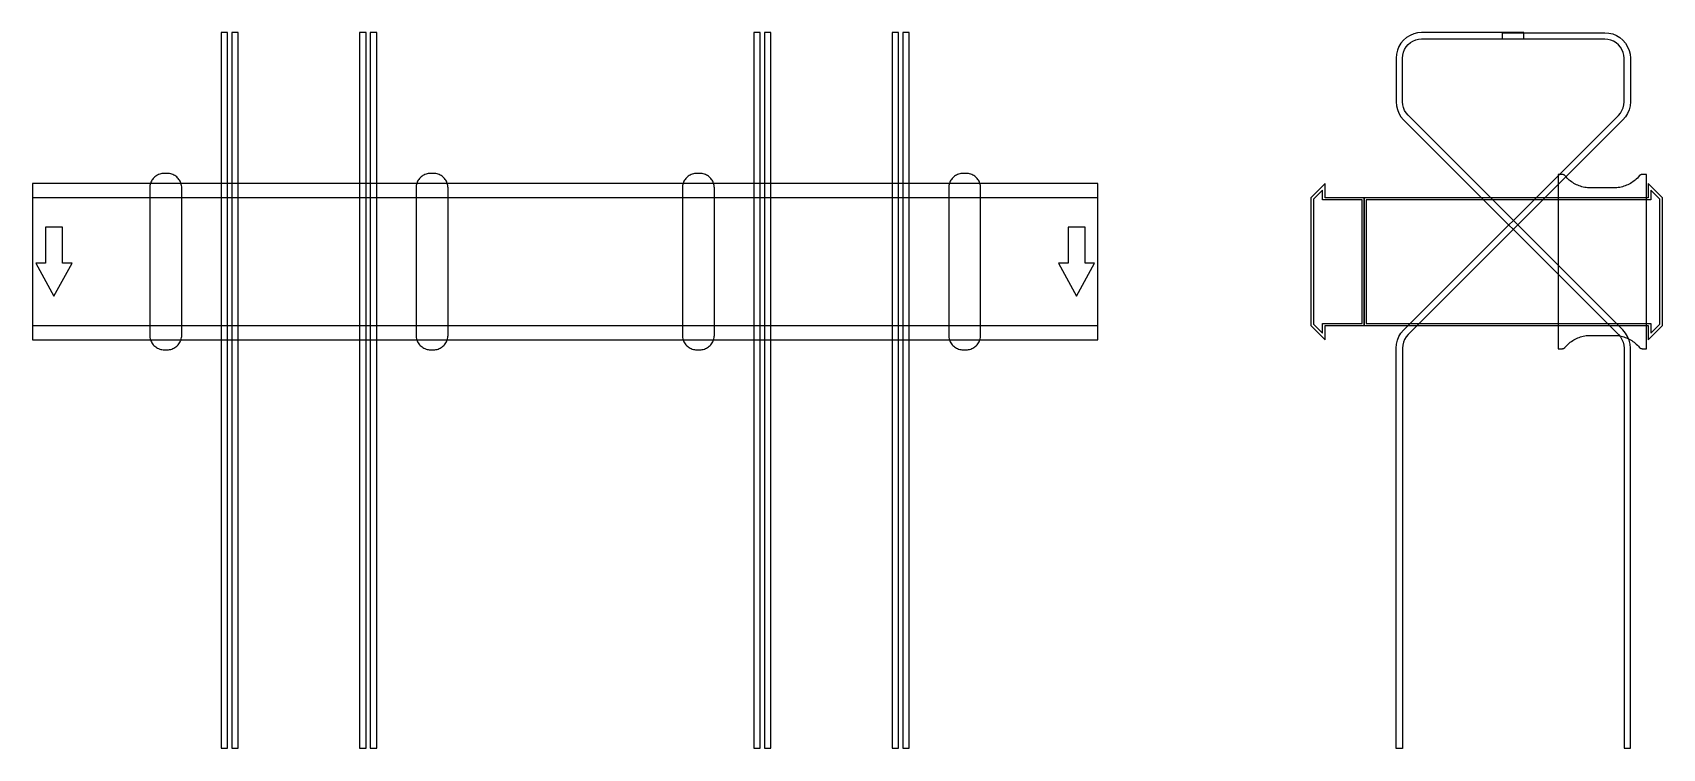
# Model space of a CAD drawing. Extents: x 0 to 1530, y -457 to 215.
import ezdxf

# ---------------------------------------------------------------- set-up
doc = ezdxf.new("R2010")
doc.units = 0
doc.layers.add('Halfen', color=7, linetype='CONTINUOUS')

msp = doc.modelspace()

# ---------------------------------------------------------------- linework, layer by layer
at = {"layer": 'Halfen', "color": 7}
for points in [[(183, -457.177), (183, 215.147), (177, 215.147), (177, -457.177)], [(193, -457.177), (193, 215.147), (187, 215.147), (187, -457.177)], [(313, -457.177), (313, 215.147), (307, 215.147), (307, -457.177)], [(323, -457.177), (323, 215.147), (317, 215.147), (317, -457.177)], [(683, -457.177), (683, 215.147), (677, 215.147), (677, -457.177)], [(693, -457.177), (693, 215.147), (687, 215.147), (687, -457.177)], [(813, -457.177), (813, 215.147), (807, 215.147), (807, -457.177)], [(823, -457.177), (823, 215.147), (817, 215.147), (817, -457.177)], [(1500, -457.177), (1500, -81.213), (1499.705, -77.459), (1498.825, -73.797), (1497.384, -70.317), (1495.416, -67.106), (1492.971, -64.243), (1291.272, 137.456), (1289.438, 139.604), (1287.962, 142.012), (1286.881, 144.621), (1286.222, 147.368), (1286, 150.184), (1286, 191.147), (1286.222, 193.963), (1286.881, 196.71), (1287.962, 199.319), (1289.438, 201.728), (1291.272, 203.875), (1293.42, 205.71), (1295.828, 207.186), (1298.438, 208.266), (1301.184, 208.926), (1304, 209.147), (1400, 209.147), (1400, 215.147), (1304, 215.147), (1300.246, 214.852), (1296.584, 213.973), (1293.104, 212.532), (1289.893, 210.564), (1287.029, 208.118), (1284.584, 205.254), (1282.616, 202.043), (1281.175, 198.564), (1280.295, 194.902), (1280, 191.147), (1280, 150.184), (1280.295, 146.429), (1281.175, 142.767), (1282.616, 139.288), (1284.584, 136.077), (1287.029, 133.213), (1488.728, -68.485), (1490.562, -70.633), (1492.038, -73.041), (1493.119, -75.651), (1493.778, -78.397), (1494, -81.213), (1494, -457.177)], [(1280, -457.324), (1280, -81.361), (1280.295, -77.606), (1281.175, -73.944), (1282.616, -70.465), (1284.584, -67.254), (1287.029, -64.39), (1488.728, 137.308), (1490.562, 139.456), (1492.038, 141.865), (1493.119, 144.474), (1493.778, 147.221), (1494, 150.036), (1494, 191), (1493.778, 193.816), (1493.119, 196.562), (1492.038, 199.172), (1490.562, 201.58), (1488.728, 203.728), (1486.58, 205.562), (1484.172, 207.038), (1481.562, 208.119), (1478.816, 208.778), (1476, 209), (1380, 209), (1380, 215), (1476, 215), (1479.754, 214.705), (1483.416, 213.825), (1486.896, 212.384), (1490.107, 210.416), (1492.971, 207.971), (1495.416, 205.107), (1497.384, 201.896), (1498.825, 198.416), (1499.705, 194.754), (1500, 191), (1500, 150.036), (1499.705, 146.282), (1498.825, 142.62), (1497.384, 139.141), (1495.416, 135.929), (1492.971, 133.066), (1291.272, -68.633), (1289.438, -70.78), (1287.962, -73.189), (1286.881, -75.798), (1286.222, -78.545), (1286, -81.361), (1286, -457.324)], [(140, -69.3), (140, -56.8), (140, 69.3), (139.958, 70.359), (139.834, 71.412), (139.627, 72.452), (139.339, 73.472), (138.972, 74.466), (138.529, 75.429), (138.011, 76.354), (137.422, 77.235), (136.765, 78.068), (136.046, 78.846), (135.268, 79.565), (134.435, 80.222), (133.554, 80.811), (132.629, 81.329), (131.666, 81.772), (130.672, 82.139), (129.652, 82.427), (128.612, 82.634), (127.559, 82.758), (126.5, 82.8), (123.5, 82.8), (122.441, 82.758), (121.388, 82.634), (120.348, 82.427), (119.328, 82.139), (118.334, 81.772), (117.371, 81.329), (116.446, 80.811), (115.565, 80.222), (114.732, 79.565), (113.954, 78.846), (113.235, 78.068), (112.578, 77.235), (111.989, 76.354), (111.471, 75.429), (111.028, 74.466), (110.661, 73.472), (110.373, 72.452), (110.166, 71.412), (110.042, 70.359), (110, 69.3), (110, -56.8), (110, -69.3), (110.042, -70.359), (110.166, -71.412), (110.373, -72.452), (110.661, -73.472), (111.028, -74.466), (111.471, -75.429), (111.989, -76.354), (112.578, -77.235), (113.235, -78.068), (113.954, -78.846), (114.732, -79.565), (115.565, -80.222), (116.446, -80.811), (117.371, -81.329), (118.334, -81.772), (119.328, -82.139), (120.348, -82.427), (121.388, -82.634), (122.441, -82.758), (123.5, -82.8), (126.5, -82.8), (127.559, -82.758), (128.612, -82.634), (129.652, -82.427), (130.672, -82.139), (131.666, -81.772), (132.629, -81.329), (133.554, -80.811), (134.435, -80.222), (135.268, -79.565), (136.046, -78.846), (136.765, -78.068), (137.422, -77.235), (138.011, -76.354), (138.529, -75.429), (138.972, -74.466), (139.339, -73.472), (139.627, -72.452), (139.834, -71.412), (139.958, -70.359), (140, -69.3)], [(390, -69.3), (390, -56.8), (390, 69.3), (389.958, 70.359), (389.834, 71.412), (389.627, 72.452), (389.339, 73.472), (388.972, 74.466), (388.529, 75.429), (388.011, 76.354), (387.422, 77.235), (386.765, 78.068), (386.046, 78.846), (385.268, 79.565), (384.435, 80.222), (383.554, 80.811), (382.629, 81.329), (381.666, 81.772), (380.672, 82.139), (379.652, 82.427), (378.612, 82.634), (377.559, 82.758), (376.5, 82.8), (373.5, 82.8), (372.441, 82.758), (371.388, 82.634), (370.348, 82.427), (369.328, 82.139), (368.334, 81.772), (367.371, 81.329), (366.446, 80.811), (365.565, 80.222), (364.732, 79.565), (363.954, 78.846), (363.235, 78.068), (362.578, 77.235), (361.989, 76.354), (361.471, 75.429), (361.028, 74.466), (360.661, 73.472), (360.373, 72.452), (360.166, 71.412), (360.042, 70.359), (360, 69.3), (360, -56.8), (360, -69.3), (360.042, -70.359), (360.166, -71.412), (360.373, -72.452), (360.661, -73.472), (361.028, -74.466), (361.471, -75.429), (361.989, -76.354), (362.578, -77.235), (363.235, -78.068), (363.954, -78.846), (364.732, -79.565), (365.565, -80.222), (366.446, -80.811), (367.371, -81.329), (368.334, -81.772), (369.328, -82.139), (370.348, -82.427), (371.388, -82.634), (372.441, -82.758), (373.5, -82.8), (376.5, -82.8), (377.559, -82.758), (378.612, -82.634), (379.652, -82.427), (380.672, -82.139), (381.666, -81.772), (382.629, -81.329), (383.554, -80.811), (384.435, -80.222), (385.268, -79.565), (386.046, -78.846), (386.765, -78.068), (387.422, -77.235), (388.011, -76.354), (388.529, -75.429), (388.972, -74.466), (389.339, -73.472), (389.627, -72.452), (389.834, -71.412), (389.958, -70.359), (390, -69.3)], [(640, -69.3), (640, -56.8), (640, 69.3), (639.958, 70.359), (639.834, 71.412), (639.627, 72.452), (639.339, 73.472), (638.972, 74.466), (638.529, 75.429), (638.011, 76.354), (637.422, 77.235), (636.765, 78.068), (636.046, 78.846), (635.268, 79.565), (634.435, 80.222), (633.554, 80.811), (632.629, 81.329), (631.666, 81.772), (630.672, 82.139), (629.652, 82.427), (628.612, 82.634), (627.559, 82.758), (626.5, 82.8), (623.5, 82.8), (622.441, 82.758), (621.388, 82.634), (620.348, 82.427), (619.328, 82.139), (618.334, 81.772), (617.371, 81.329), (616.446, 80.811), (615.565, 80.222), (614.732, 79.565), (613.954, 78.846), (613.235, 78.068), (612.578, 77.235), (611.989, 76.354), (611.471, 75.429), (611.028, 74.466), (610.661, 73.472), (610.373, 72.452), (610.166, 71.412), (610.042, 70.359), (610, 69.3), (610, -56.8), (610, -69.3), (610.042, -70.359), (610.166, -71.412), (610.373, -72.452), (610.661, -73.472), (611.028, -74.466), (611.471, -75.429), (611.989, -76.354), (612.578, -77.235), (613.235, -78.068), (613.954, -78.846), (614.732, -79.565), (615.565, -80.222), (616.446, -80.811), (617.371, -81.329), (618.334, -81.772), (619.328, -82.139), (620.348, -82.427), (621.388, -82.634), (622.441, -82.758), (623.5, -82.8), (626.5, -82.8), (627.559, -82.758), (628.612, -82.634), (629.652, -82.427), (630.672, -82.139), (631.666, -81.772), (632.629, -81.329), (633.554, -80.811), (634.435, -80.222), (635.268, -79.565), (636.046, -78.846), (636.765, -78.068), (637.422, -77.235), (638.011, -76.354), (638.529, -75.429), (638.972, -74.466), (639.339, -73.472), (639.627, -72.452), (639.834, -71.412), (639.958, -70.359), (640, -69.3)], [(890, -69.3), (890, -56.8), (890, 69.3), (889.958, 70.359), (889.834, 71.412), (889.627, 72.452), (889.339, 73.472), (888.972, 74.466), (888.529, 75.429), (888.011, 76.354), (887.422, 77.235), (886.765, 78.068), (886.046, 78.846), (885.268, 79.565), (884.435, 80.222), (883.554, 80.811), (882.629, 81.329), (881.666, 81.772), (880.672, 82.139), (879.652, 82.427), (878.612, 82.634), (877.559, 82.758), (876.5, 82.8), (873.5, 82.8), (872.441, 82.758), (871.388, 82.634), (870.348, 82.427), (869.328, 82.139), (868.334, 81.772), (867.371, 81.329), (866.446, 80.811), (865.565, 80.222), (864.732, 79.565), (863.954, 78.846), (863.235, 78.068), (862.578, 77.235), (861.989, 76.354), (861.471, 75.429), (861.028, 74.466), (860.661, 73.472), (860.373, 72.452), (860.166, 71.412), (860.042, 70.359), (860, 69.3), (860, -56.8), (860, -69.3), (860.042, -70.359), (860.166, -71.412), (860.373, -72.452), (860.661, -73.472), (861.028, -74.466), (861.471, -75.429), (861.989, -76.354), (862.578, -77.235), (863.235, -78.068), (863.954, -78.846), (864.732, -79.565), (865.565, -80.222), (866.446, -80.811), (867.371, -81.329), (868.334, -81.772), (869.328, -82.139), (870.348, -82.427), (871.388, -82.634), (872.441, -82.758), (873.5, -82.8), (876.5, -82.8), (877.559, -82.758), (878.612, -82.634), (879.652, -82.427), (880.672, -82.139), (881.666, -81.772), (882.629, -81.329), (883.554, -80.811), (884.435, -80.222), (885.268, -79.565), (886.046, -78.846), (886.765, -78.068), (887.422, -77.235), (888.011, -76.354), (888.529, -75.429), (888.972, -74.466), (889.339, -73.472), (889.627, -72.452), (889.834, -71.412), (889.958, -70.359), (890, -69.3)], [(1515, -81.8), (1515, 81.8), (1511, 81.8), (1510.846, 81.797), (1510.691, 81.786), (1510.538, 81.769), (1510.385, 81.746), (1510.234, 81.715), (1510.084, 81.678), (1509.936, 81.634), (1509.789, 81.584), (1509.646, 81.527), (1509.505, 81.464), (1509.366, 81.395), (1509.231, 81.32), (1509.1, 81.239), (1508.972, 81.153), (1508.848, 81.06), (1508.728, 80.963), (1508.613, 80.86), (1508.502, 80.752), (1508.397, 80.639), (1508.296, 80.522), (1507.41, 79.491), (1506.479, 78.5), (1505.505, 77.551), (1504.491, 76.646), (1503.437, 75.787), (1502.347, 74.975), (1501.222, 74.211), (1500.064, 73.499), (1498.876, 72.838), (1497.66, 72.23), (1496.418, 71.676), (1495.153, 71.178), (1493.867, 70.736), (1492.563, 70.351), (1491.243, 70.024), (1489.911, 69.756), (1488.567, 69.547), (1487.216, 69.397), (1485.859, 69.307), (1484.5, 69.277), (1462.5, 69.277), (1461.141, 69.307), (1459.784, 69.397), (1458.433, 69.547), (1457.089, 69.756), (1455.757, 70.024), (1454.437, 70.351), (1453.133, 70.736), (1451.847, 71.178), (1450.582, 71.676), (1449.34, 72.23), (1448.124, 72.838), (1446.936, 73.499), (1445.778, 74.211), (1444.653, 74.975), (1443.563, 75.787), (1442.509, 76.646), (1441.495, 77.551), (1440.521, 78.5), (1439.59, 79.491), (1438.704, 80.522), (1438.603, 80.639), (1438.498, 80.752), (1438.387, 80.86), (1438.272, 80.963), (1438.152, 81.06), (1438.028, 81.153), (1437.9, 81.239), (1437.769, 81.32), (1437.634, 81.395), (1437.495, 81.464), (1437.354, 81.527), (1437.211, 81.584), (1437.064, 81.634), (1436.916, 81.678), (1436.766, 81.715), (1436.615, 81.746), (1436.462, 81.769), (1436.309, 81.786), (1436.154, 81.797), (1436, 81.8), (1432, 81.8), (1432, -81.8), (1436, -81.8), (1436.154, -81.797), (1436.309, -81.786), (1436.462, -81.769), (1436.615, -81.746), (1436.766, -81.715), (1436.916, -81.678), (1437.064, -81.634), (1437.211, -81.584), (1437.354, -81.527), (1437.495, -81.464), (1437.634, -81.395), (1437.769, -81.32), (1437.9, -81.239), (1438.028, -81.153), (1438.152, -81.06), (1438.272, -80.963), (1438.387, -80.86), (1438.498, -80.752), (1438.603, -80.639), (1438.704, -80.522), (1439.59, -79.491), (1440.521, -78.5), (1441.495, -77.551), (1442.509, -76.646), (1443.563, -75.787), (1444.653, -74.975), (1445.778, -74.211), (1446.936, -73.499), (1448.124, -72.838), (1449.34, -72.23), (1450.582, -71.676), (1451.847, -71.178), (1453.133, -70.736), (1454.437, -70.351), (1455.757, -70.024), (1457.089, -69.756), (1458.433, -69.547), (1459.784, -69.397), (1461.141, -69.307), (1462.5, -69.277), (1484.5, -69.277), (1485.859, -69.307), (1487.216, -69.397), (1488.567, -69.547), (1489.911, -69.756), (1491.243, -70.024), (1492.563, -70.351), (1493.867, -70.736), (1495.153, -71.178), (1496.418, -71.676), (1497.66, -72.23), (1498.876, -72.838), (1500.064, -73.499), (1501.222, -74.211), (1502.347, -74.975), (1503.437, -75.787), (1504.491, -76.646), (1505.505, -77.551), (1506.479, -78.5), (1507.41, -79.491), (1508.296, -80.522), (1508.397, -80.639), (1508.502, -80.752), (1508.613, -80.86), (1508.728, -80.963), (1508.848, -81.06), (1508.972, -81.153), (1509.1, -81.239), (1509.231, -81.32), (1509.366, -81.395), (1509.505, -81.464), (1509.646, -81.527), (1509.789, -81.584), (1509.936, -81.634), (1510.084, -81.678), (1510.234, -81.715), (1510.385, -81.746), (1510.538, -81.769), (1510.691, -81.786), (1510.846, -81.797), (1511, -81.8)], [(0, -73.5), (1000, -73.5), (1000, 73.5), (0, 73.5)], [(1250, -60), (1250, 60), (1213.5, 60), (1213.5, 73.5), (1200, 60), (1200, -60), (1213.5, -73.5), (1213.5, -60)], [(1248, -58), (1248, 58), (1211, 58), (1211, 67.25), (1202.5, 58.75), (1202.5, -58.75), (1211, -67.25), (1211, -58)], [(1530, -60), (1530, 60), (1516.5, 73.5), (1516.5, 60), (1250, 60), (1250, -60), (1516.5, -60), (1516.5, -73.5)], [(1527.5, -58.75), (1527.5, 58.75), (1519, 67.25), (1519, 58), (1252, 58), (1252, -58), (1519, -58), (1519, -67.25)], [(0, -60), (1000, -60), (1000, 60), (0, 60)], [(20, -32.5), (37, -1.5), (28, -1.5), (28, 32.5), (12, 32.5), (12, -1.5), (3, -1.5)], [(980, -32.5), (997, -1.5), (988, -1.5), (988, 32.5), (972, 32.5), (972, -1.5), (963, -1.5)]]:
    msp.add_lwpolyline(points, close=True, dxfattribs=at)

doc.saveas('drawing.dxf')
